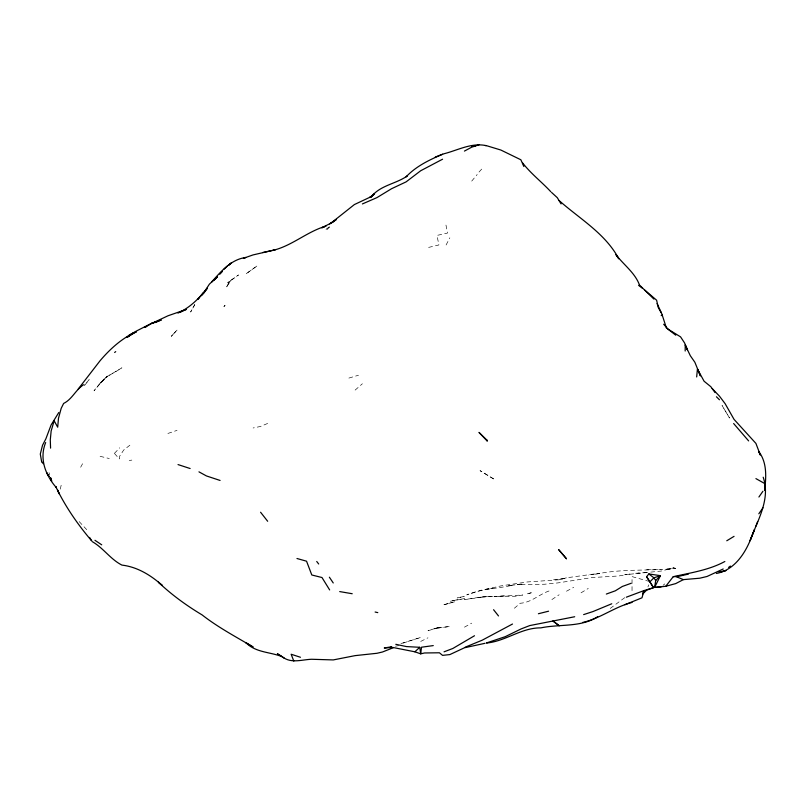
<?xml version="1.0" encoding="UTF-8"?>
<svg xmlns="http://www.w3.org/2000/svg" width="806" height="806" viewBox="0 0 806 806"><rect width="100%" height="100%" fill="white"/><g stroke="black" fill="none" stroke-linecap="round" stroke-linejoin="round"><path stroke-width="0.6" stroke-dasharray="4.03 3.02" d="M632.035 590.617L632.035 576.612L648.991 581.338M60.289 489.161L61.468 483.912M647.913 586.959L648.79 584.834M446.091 245.024L449.849 237.79M80.65 467.258L82.887 463.138M471.712 181.118L477.202 174.499M84.63 385.409L89.194 379.626L84.277 385.208M478.996 172.081L481.958 168.827M114.472 453.315L119.782 447.783M326.893 229.7L330.843 225.861M355.114 390.114L362.398 383.747M514.349 608.258L520.243 603.251C532.162 602.525 540.463 592.894 551.868 590.123M663.006 585.337L664.819 583.866M129.887 445.194L123.691 450.04L119.691 456.146L119.308 458.936L114.633 453.627M624.741 597.659L610.172 608.459M325.967 229.317L330.692 225.791M551.868 599.583L559.163 594.737M581.015 592.843L588.309 588.42M464.427 627.169L471.712 623.149M566.447 591.241L573.731 587.312M420.702 641.425L427.986 637.798M267.663 423.432L260.378 426.495L253.094 427.976M400.914 643.581L420.702 637.425L400.935 643.762M167.87 433.467L177.058 430.364M348.857 378.085L358.489 375.233M595.594 574.265C619.401 568.986 644.226 570.789 668.466 569.117L665.413 569.258L675.75 568.25L668.466 569.268L674.219 567.706L661.182 571.051L624.741 574.759L629.99 574.053L618.756 575.978L592.299 577.539L557.873 582.909L544.584 584.239L517.22 584.672L522.721 584.007L508.143 585.66L512.777 585.176C497.524 588.753 481.414 588.672 466.775 594.909L482.451 589.841L493.03 588.168L486.29 589.246L500.858 585.912L527.124 581.982L559.163 579.776L566.447 577.821L599.473 573.268L588.309 575.091M559.163 579.776L566.447 577.821M428.591 247.412L438.907 244.953L436.963 235.423L447.481 233.075L445.698 223.635M395.434 646.211L398.839 645.525M494.018 596.521L522.721 595.009L515.437 596.249L494.018 596.521L507.175 595.705M129.212 460.478L131.872 460.095M564.532 578.335L550.599 580.169M646.603 572.552L635.41 573.278L639.319 573.046M646.603 569.439L661.182 569.348M100.055 456.297L109.304 458.554M86.746 529.683L78.192 520.525M49.045 472.669L49.7 474.794M194.79 304.587L190.649 311.982L194.79 304.587M228.561 283.39L225.962 287.974L231.231 279.994L238.516 274.957L227.675 282.876L231.231 279.994L228.561 283.39M100.055 383.253L94.03 390.839L103.551 379.505L107.349 376.07L100.055 383.545L107.349 376.452L121.918 367.818C114.543 372.825 105.727 376.07 100.055 383.253M225.045 305.333L223.947 306.562L225.045 305.333M172.927 334.46L171.265 336.374L177.481 329.634L172.927 334.46M256.842 266.061L245.8 274.02L256.842 266.061M435.27 628.378L427.986 630.735L440.076 627.149L435.27 628.378L449.849 626.453L435.27 628.378M531.255 592.783L526.63 594.012L531.255 592.783M447.975 603.603L442.565 605.105L455.007 601.709L447.975 603.603M464.175 596.41L457.133 597.961L464.175 596.41M456.277 599.976L449.849 601.336L464.427 598.626L456.277 599.976M478.996 597.367L464.427 599.624L486.28 596.541L478.996 597.367M486.29 596.712L480.477 597.125L493.564 596.259L486.29 596.712M493.574 478.905L480.013 470.633L493.574 478.905M729.521 417.971L722.045 405.458L729.521 417.971"/><path stroke-width="1.21" d="M685.181 351.013L685.241 345.099L690.329 355.738L694.863 362.247L700.414 375.878L697.613 369.4L704.081 381.218L710.821 386.699L715.103 392.633M697.432 368.967L696.676 376.946M642.725 593.992L646.603 590.163L653.555 587.665L646.603 576.733L648.84 573.943L660.426 575.665L655.711 580.491L654.593 587.453L661.182 586.798M45.67 442.544C39.071 458.644 45.479 475.258 56.339 487.63L55.715 486.522C65.115 506.239 77.618 524.384 91.783 540.997L89.577 537.421M716.403 573.459C733.138 570.406 743.807 555.495 750.064 540.745C757.418 520.404 770.798 499.569 763.201 477.223M755.917 526.177L757.66 521.542M642.987 592.662L644.024 590.566L653.555 587.665L646.603 576.733M762.97 507.78L758.819 513.795M58.767 412.551L51.1 424.953L45.892 438.776L42.537 445.255L40.3 454.06L41.64 461.707M202.377 294.915L209.369 284.186L216.653 277.284M758.909 497.02L762.929 491.247M203.938 293.011L207.485 288.044L197.813 299.298L199.314 297.555M650.099 581.63L653.898 577.821L660.426 575.665L654.593 587.453L665.756 586.284L673.242 576.683C690.621 572.804 709.018 570.114 724.846 561.5M78.192 389.066L100.055 360.766C110.029 348.998 122.149 337.956 136.496 331.699L126.643 337.382M200.815 295.822L203.807 292.346C196.593 300.87 188.261 308.456 177.965 313.081M220.018 273.808L222.295 271.35L219.726 274.08M213.741 280.438L217.167 276.811M215.273 278.856L216.885 277.153M223.947 269.264L227.504 265.95M217.187 276.821L211.605 282.009C220.965 271.551 230.929 259.451 245.8 257.467L243.392 258.293L253.094 254.908L274.957 249.87L273.274 250.303C292.377 245.578 307.167 231.564 325.967 226.113L321.785 227.816L333.251 221.942L336.394 219.423L329.674 223.957M391.555 646.755L384.26 647.994L392.734 647.44L414.868 651.802L419.755 647.299L420.702 653.847L424.51 652.971L439.421 652.779L442.565 655.369L449.849 654.583L464.427 647.792L484.95 643.319M83.512 384.764C75.603 389.852 72.177 399.252 63.624 403.453L61.185 408.35L58.475 418.324L57.7 427.19L54.163 420.813L51.151 430.968L50.284 439.885L50.577 448.136M228.501 265.375L231.231 263.038L228.43 265.224M114.633 352.484L115.721 351.618M127.167 337.462L133.151 333.13L128.376 335.89L129.212 335.175L136.496 330.984L151.065 323.579L161.039 320.133L151.065 323.579M728.584 567.404L730.407 566.084M661.182 315.66L662.179 314.955L661.897 313.967L658.301 307.63L656.608 300.195L644.84 290.15M597.679 616.701C580.904 627.582 559.797 623.915 540.866 627.864C521.129 627.693 505.543 641.405 486.29 643.057M726.77 540.776L734.054 536.353M474.502 635.743L452.831 648.477L444.056 651.822M512.505 624.025L482.2 640.196L465.173 647.188M330.561 223.453L354.378 204.563L370.438 197.007L369.692 197.53L374.578 193.752L370.901 197.269C379.807 185.34 395.585 184.09 407.08 176.091L406.123 176.846C416.168 166.056 430.273 159.387 443.733 153.825C457.868 150.309 471.802 142.199 486.834 145.775L500.858 150.037L520.867 159.779L523.84 166.479M150.913 323.901L144.546 327.438L146.672 326.46M464.427 151.085L471.712 147.176L478.996 144.808M723.214 568.976L707.043 576.471L699.739 578.214L683.367 579.625L675.69 583.604L665.756 586.284M151.981 323.317L168.041 315.761L186.246 309.444L180.222 312.224M362.398 203.938L376.976 197.601L391.555 188.725L406.123 181.864L420.702 170.741L442.565 159.215M393.268 647.742L382.457 652.004L376.976 653.283L355.114 655.631L333.251 659.923L311.59 659.268C301.666 659.61 291.107 663.812 282.241 656.749C270.06 651.762 255.865 652.85 245.8 642.583L253.094 647.006C235.775 636.72 217.983 627.33 202.084 614.897C186.518 605.568 171.507 594.697 158.359 582.164L162.369 585.539C151.054 575.323 137.332 566.89 121.918 565.097C110.422 559.263 103.541 548.151 92.458 541.753M611.754 603.775L592.944 611.573L583.635 614.605M155.165 322.561L158.359 321.09L151.921 323.287M435.27 157.089L442.565 154.198M626.343 597.196L644.024 590.566L641.989 597.81L624.862 604.752M631.3 583.232L622.333 586.466L615.31 590.818L606.334 594.052M632.035 602.425C614.646 606.847 600.218 618.494 582.678 622.464M390.89 647.137L391.555 646.936M486.794 642.835L505.251 636.669L521.039 628.952L529.754 625.577L574.698 616.741M719.476 572.341L725.954 570.557L719.073 571.988M538.408 613.739L548.584 611.2M688.384 574.114L677.937 576.492L673.242 576.683M274.957 249.87L262.615 252.56M433.265 645.596L421.508 647.218L420.702 653.847L414.868 651.802M471.863 146.178L475.56 146.017M485.434 145.594L486.29 145.594M419.755 647.299L406.436 646.573L395.796 644.306M352.212 593.73L339.709 591.584M375.122 612.026L377.792 612.62M220.088 480.447L206.447 475.943L198.961 471.853M296.971 558.498L306.552 561.198L311.801 574.99L321.987 577.529L329.654 589.932M190.135 468.528L178.025 464.578M300.467 657.273L291.137 654.24L293.817 661.101M675.75 576.461L683.367 579.625M755.917 478.613L764.904 483.65L764.652 490.25C766.163 477.132 767.252 462.745 758.778 451.572L760.169 454.856M281.274 656.155L277.385 653.767L284.317 658.18M667.449 328.788L680.556 336.858L684.576 342.943L687.357 349.754L685.241 345.099M94.967 540.302L101.717 544.826M648.84 573.943L653.898 577.821L655.711 580.491M638.594 285.344L642.17 288.095M675.75 335.185L668.466 329.553L663.65 324.224M551.636 192.503L557.278 197.661L561.057 203.898M653.898 299.097L639.501 285.032M550.851 191.778C541.723 181.914 530.952 173.723 522.721 163.054M559.163 200.593C579.564 218.708 604.702 233.125 618.273 257.809M716.443 396.774L719.476 399.776M712.192 388.542L719.476 396.179L725.128 403.685L734.054 419.382L755.917 443.411L760.239 454.786M41.761 461.909L43.333 463.722M733.641 423.533L748.623 440.902M493.574 609.709L498.501 615.945M260.57 512.233L267.663 521.27M316.728 561.48L318.682 563.978M329.372 577.197L333.251 582.97M618.706 258.817L615.945 254.605C623.592 264.821 634.806 272.549 639.44 284.861M657.061 303.58L661.182 312.355M57.871 490.411L59.04 493.735L57.881 490.31M662.179 314.955L666.461 328.153M50.617 477.857L51.675 481.152L50.687 477.978M754.517 529.542L750.064 540.745L754.517 529.522M559.183 625.708L552.876 620.932L559.163 625.708M487.005 440.177L478.996 432.409L487.308 441.184L487.005 440.177M566.447 558.739L558.8 549.783L566.447 558.739M49.045 476.447L46.899 473.021L49.045 476.447"/></g></svg>
